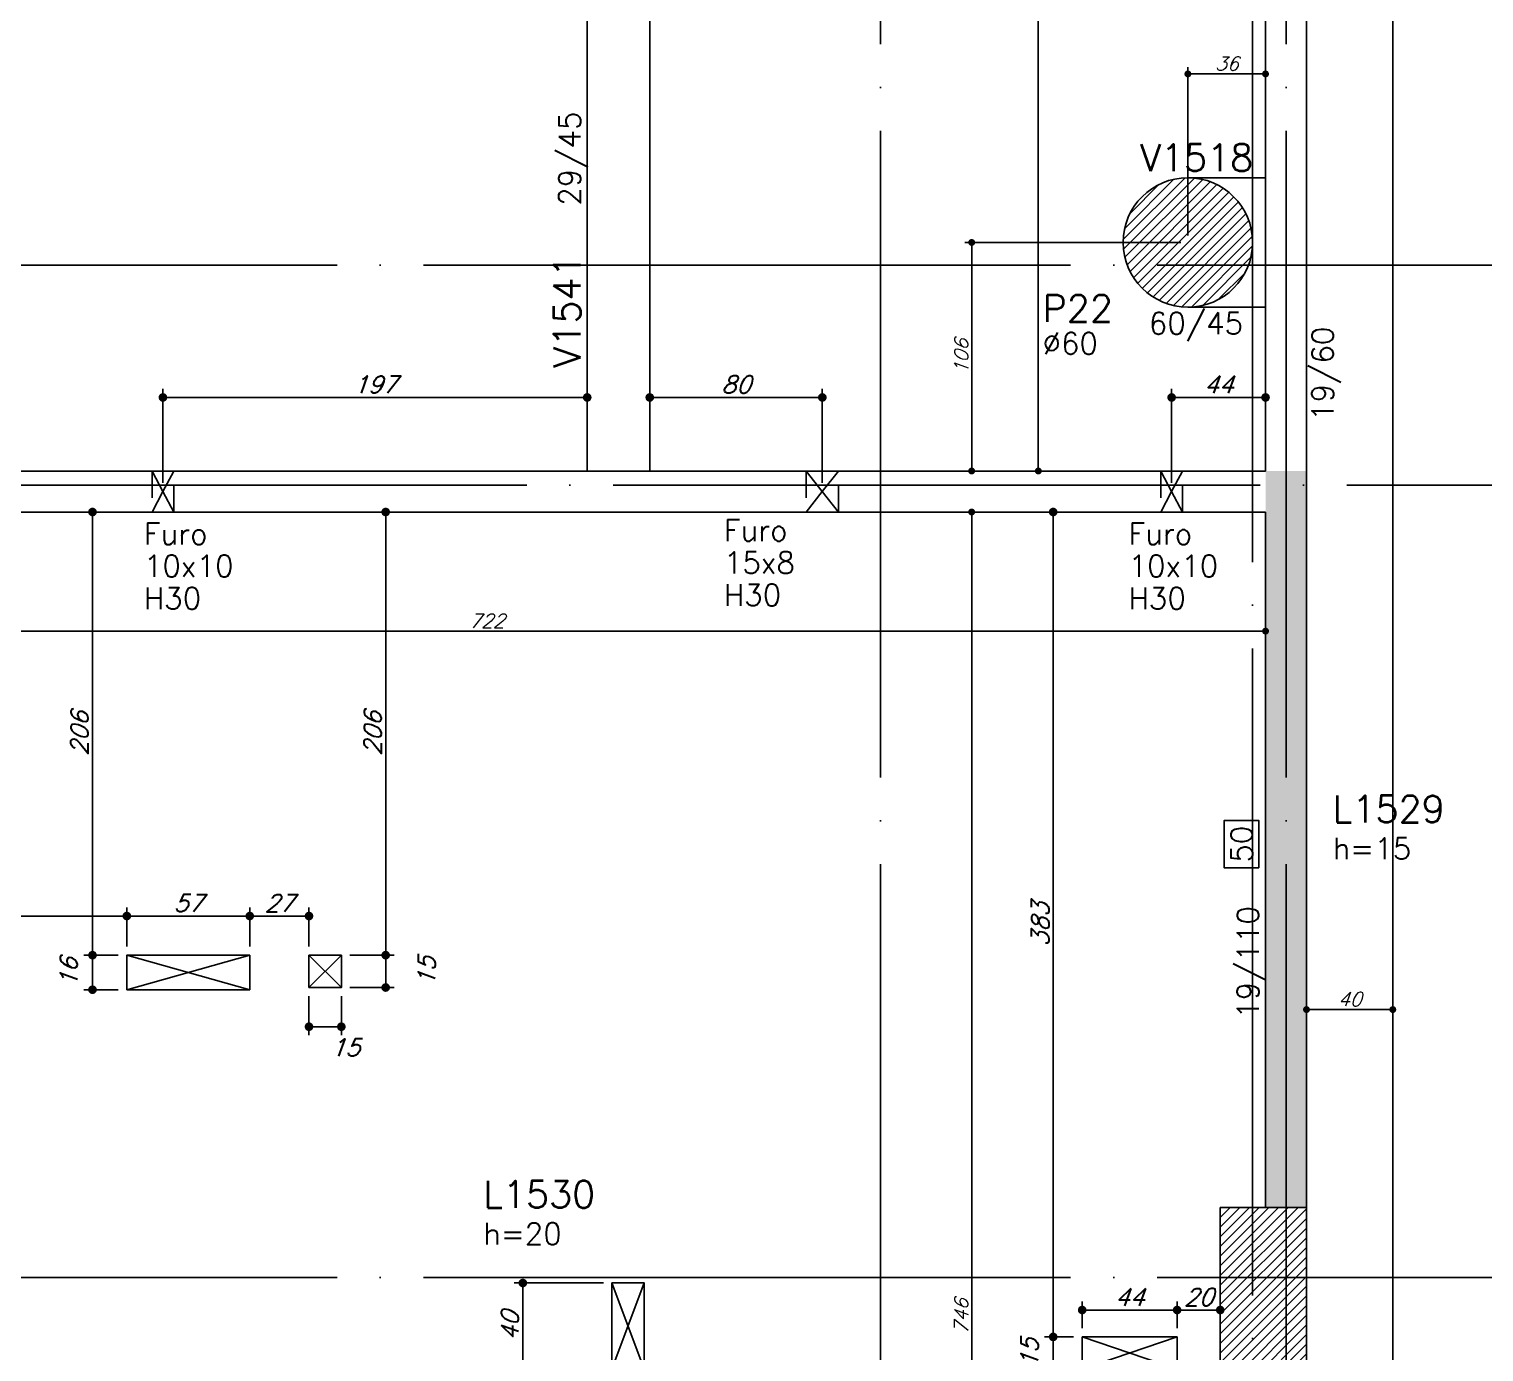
# Model space of a CAD drawing. Header units: millimetres. Extents: x -2368 to 4502, y -1988 to 2217.
# Drawn here: x 1663 to 2337, y -519 to 94 of the extents above; entities that cross this region are included whole.
import ezdxf
from ezdxf.enums import TextEntityAlignment as Align

# ---------------------------------------------------------------- set-up
doc = ezdxf.new("R2010")
doc.units = ezdxf.units.MM
doc.header["$LTSCALE"] = 50
doc.linetypes.add('EIXO', pattern=[6.8, 6, -0.4, 0, -0.4])
doc.linetypes.add('HIDDEN', pattern=[0.375, 0.25, -0.125])
for name, color, linetype in [('F-COTAS', 106, 'Continuous'), ('F-COTAS-FUROS', 50, 'Continuous'), ('F-COTAS-FUROS VIGA', 50, 'Continuous'), ('F-DESNIVEL-1', 254, 'Continuous'), ('F-EIXO', 12, 'EIXO'), ('F-FURO-PAREDE', 2, 'HIDDEN'), ('F-FURO-PAREDE-TEXTOS', 2, 'Continuous'), ('F-LAJES', 3, 'Continuous'), ('F-LAJES-DIM', 2, 'Continuous'), ('F-LAJES-NOME', 4, 'Continuous'), ('F-PILARES-DIM', 172, 'Continuous'), ('F-PILARES-HACH', 174, 'Continuous'), ('F-PILARES-NOME', 170, 'Continuous'), ('F-PILARES-S', 170, 'Continuous'), ('F-TEXTO', 6, 'Continuous'), ('F-VIGAS', 3, 'Continuous'), ('F-VIGAS-DIM', 2, 'Continuous'), ('F-VIGAS-NOME', 4, 'Continuous'), ('F-VÃO', 1, 'Continuous')]:
    doc.layers.add(name, color=color, linetype=linetype)
doc.styles.add('CP-TEXT-INCL', font='romans.shx', dxfattribs={"oblique": 20})
doc.styles.add('MCP', font='romans.shx')
doc.styles.add('ROMANS', font='romans.shx')
doc.dimstyles.new('CP-COTAS-50', dxfattribs={"dimscale": 0.64, "dimtxt": 10, "dimasz": 5, "dimexe": 5, "dimexo": 5, "dimgap": 2.5, "dimtad": 1, "dimdec": 1, "dimdsep": 46, "dimtxsty": 'CP-TEXT-INCL', "dimblk1": 'DOT', "dimblk2": 'DOT', "dimsah": 1, "dimcen": 9, "dimclrd": 256, "dimclre": 256, "dimclrt": 256, "dimadec": 0, "dimazin": 0, "dimtfac": 1, "dimtdec": 1, "dimtmove": 2, "dimatfit": 3, "dimldrblk": 'DOT', "dimfxl": 0, "dimtolj": 1, "dimarcsym": 0})
doc.dimstyles.new('CP-COTAS-50-FUROS', dxfattribs={"dimscale": 0.8, "dimtxt": 10, "dimasz": 5, "dimexe": 5, "dimexo": 5, "dimgap": 2.5, "dimtad": 1, "dimdec": 0, "dimdsep": 46, "dimtxsty": 'CP-TEXT-INCL', "dimblk1": 'DOT', "dimblk2": 'DOT', "dimsah": 1, "dimcen": 9, "dimclrd": 256, "dimclre": 256, "dimclrt": 256, "dimadec": 0, "dimazin": 0, "dimtfac": 1, "dimtdec": 0, "dimtmove": 2, "dimatfit": 3, "dimldrblk": 'DOT', "dimfxl": 0, "dimtolj": 1, "dimarcsym": 0})

# ---------------------------------------------------------------- blocks, each defined once
blk = doc.blocks.new('*U5')
at = {"layer": 'F-VIGAS-DIM', "color": 1}
blk.add_lwpolyline([(0, 0), (22, 0), (22, 16), (0, 16)], close=True, dxfattribs=at)
at = {"layer": 'F-VIGAS-DIM', "style": 'MCP'}
blk.add_attdef('DIM', text='', height=10, dxfattribs=at).set_placement((11, 8), align=Align.MIDDLE_CENTER)
blk = doc.blocks.new('*U14')
at = {"layer": 'F-EIXO'}
blk.add_line((0, 0), (4945.5, 0), dxfattribs=at)
at = {"layer": 'F-TEXTO', "style": 'ROMANS'}
blk.add_attdef('EIXO', text='', height=17.5, dxfattribs=at).set_placement((-28.21, 0), align=Align.MIDDLE_CENTER)
blk = doc.blocks.new('*U13')
at = {"layer": 'F-EIXO'}
blk.add_line((0, 0), (4857.5, 0), dxfattribs=at)
at = {"layer": 'F-TEXTO', "style": 'ROMANS'}
blk.add_attdef('EIXO', text='', height=17.5, dxfattribs=at).set_placement((-28.21, 0), align=Align.MIDDLE_CENTER)
blk = doc.blocks.new('*U174')
at = {"layer": 'F-EIXO'}
blk.add_line((0, 0), (0, -2778.75), dxfattribs=at)
at = {"layer": 'F-TEXTO', "style": 'ROMANS'}
blk.add_attdef('EIXO', text='', height=17.5, rotation=360, dxfattribs=at).set_placement((0, 28.21), align=Align.MIDDLE_CENTER)
blk = doc.blocks.new('*U22')
at = {"layer": 'F-EIXO'}
blk.add_line((0, 0), (0, -2878.75), dxfattribs=at)
at = {"layer": 'F-TEXTO', "style": 'ROMANS'}
blk.add_attdef('EIXO', text='', height=17.5, rotation=360, dxfattribs=at).set_placement((0, 28.21), align=Align.MIDDLE_CENTER)
blk = doc.blocks.new('_DOT')
at = {"color": 0, "linetype": 'ByBlock'}
blk.add_line((-0.5, 0), (-1, 0), dxfattribs=at)
at = {"color": 0, "linetype": 'ByBlock', "const_width": 0.5}
blk.add_lwpolyline([(-0.25, 0, 1), (0.25, 0, 1)], format="xyb", close=True, dxfattribs=at)
blk = doc.blocks.new('*D78')
at = {"layer": 'DEFPOINTS', "color": 0, "transparency": 16777216}
for p in [(1514, -184.74), (2236, -184.74), (2236, -184.74)]:
    blk.add_point(p, dxfattribs=at)
at = {"layer": 'F-COTAS', "lineweight": -2, "transparency": 16777216}
blk.add_line((1517.2, -184.74), (2232.8, -184.74), dxfattribs=at)
at = {"layer": 'F-COTAS', "lineweight": -2, "transparency": 16777216, "xscale": 3.2, "yscale": 3.2, "zscale": 3.2, "rotation": 180}
blk.add_blockref('_DOT', (1514, -184.74), dxfattribs=at)
at = {"layer": 'F-COTAS', "lineweight": -2, "transparency": 16777216, "xscale": 3.2, "yscale": 3.2, "zscale": 3.2}
blk.add_blockref('_DOT', (2236, -184.74), dxfattribs=at)
at = {"layer": 'F-COTAS', "transparency": 16777216, "insert": (1875, -179.94), "char_height": 6.4, "attachment_point": 5, "style": 'CP-TEXT-INCL'}
blk.add_mtext('\\A1;722', dxfattribs=at)
blk = doc.blocks.new('*D79')
at = {"layer": 'DEFPOINTS', "color": 0, "transparency": 16777216}
for p in [(2255, -360.22), (2295, -360.22), (2295, -360.22)]:
    blk.add_point(p, dxfattribs=at)
at = {"layer": 'F-COTAS', "lineweight": -2, "transparency": 16777216}
blk.add_line((2258.2, -360.22), (2291.8, -360.22), dxfattribs=at)
at = {"layer": 'F-COTAS', "lineweight": -2, "transparency": 16777216, "xscale": 3.2, "yscale": 3.2, "zscale": 3.2, "rotation": 180}
blk.add_blockref('_DOT', (2255, -360.22), dxfattribs=at)
at = {"layer": 'F-COTAS', "lineweight": -2, "transparency": 16777216, "xscale": 3.2, "yscale": 3.2, "zscale": 3.2}
blk.add_blockref('_DOT', (2295, -360.22), dxfattribs=at)
at = {"layer": 'F-COTAS', "transparency": 16777216, "insert": (2275, -355.42), "char_height": 6.4, "attachment_point": 5, "style": 'CP-TEXT-INCL'}
blk.add_mtext('\\A1;40', dxfattribs=at)
blk = doc.blocks.new('*D70')
at = {"layer": 'DEFPOINTS', "color": 0, "transparency": 16777216}
for p in [(2130.65, 645.5), (2130.65, -110.5), (2130.65, -110.5)]:
    blk.add_point(p, dxfattribs=at)
at = {"layer": 'F-COTAS', "lineweight": -2, "transparency": 16777216}
blk.add_line((2130.65, 642.3), (2130.65, -107.3), dxfattribs=at)
at = {"layer": 'F-COTAS', "lineweight": -2, "transparency": 16777216, "xscale": 3.2, "yscale": 3.2, "zscale": 3.2}
for p, rotation in [((2130.65, 645.5), 90), ((2130.65, -110.5), 270)]:
    blk.add_blockref('_DOT', p, dxfattribs=dict(at, rotation=rotation))
at = {"layer": 'F-COTAS', "transparency": 16777216, "insert": (2125.85, 267.5), "char_height": 6.4, "attachment_point": 5, "rotation": 90, "style": 'CP-TEXT-INCL'}
blk.add_mtext('\\A1;756', dxfattribs=at)
blk = doc.blocks.new('*D71')
at = {"layer": 'DEFPOINTS', "color": 0, "transparency": 16777216}
for p in [(2099.76, -129.5), (2099.76, -875.5), (2099.76, -875.5)]:
    blk.add_point(p, dxfattribs=at)
at = {"layer": 'F-COTAS', "lineweight": -2, "transparency": 16777216}
blk.add_line((2099.76, -132.7), (2099.76, -872.3), dxfattribs=at)
at = {"layer": 'F-COTAS', "lineweight": -2, "transparency": 16777216, "xscale": 3.2, "yscale": 3.2, "zscale": 3.2}
for p, rotation in [((2099.76, -129.5), 90), ((2099.76, -875.5), 270)]:
    blk.add_blockref('_DOT', p, dxfattribs=dict(at, rotation=rotation))
at = {"layer": 'F-COTAS', "transparency": 16777216, "insert": (2094.96, -502.5), "char_height": 6.4, "attachment_point": 5, "rotation": 90, "style": 'CP-TEXT-INCL'}
blk.add_mtext('\\A1;746', dxfattribs=at)
blk = doc.blocks.new('*D151')
at = {"layer": 'DEFPOINTS', "color": 0, "transparency": 16777216}
for p in [(2200, -4.5), (2099.76, -110.5), (2109.7, -110.5)]:
    blk.add_point(p, dxfattribs=at)
at = {"layer": 'F-COTAS', "lineweight": -2, "transparency": 16777216}
for p, q in [((2196.8, -4.5), (2096.56, -4.5)), ((2099.76, -7.7), (2099.76, -107.3)), ((2106.5, -110.5), (2096.56, -110.5))]:
    blk.add_line(p, q, dxfattribs=at)
at = {"layer": 'F-COTAS', "lineweight": -2, "transparency": 16777216, "xscale": 3.2, "yscale": 3.2, "zscale": 3.2}
for p, rotation in [((2099.76, -4.5), 90), ((2099.76, -110.5), 270)]:
    blk.add_blockref('_DOT', p, dxfattribs=dict(at, rotation=rotation))
at = {"layer": 'F-COTAS', "transparency": 16777216, "insert": (2094.96, -57.5), "char_height": 6.4, "attachment_point": 5, "rotation": 90, "style": 'CP-TEXT-INCL'}
blk.add_mtext('\\A1;106', dxfattribs=at)
blk = doc.blocks.new('*D152')
at = {"layer": 'DEFPOINTS', "color": 0, "transparency": 16777216}
for p in [(2236, 73.63), (2236, 71.25), (2200, -4.5)]:
    blk.add_point(p, dxfattribs=at)
at = {"layer": 'F-COTAS', "lineweight": -2, "transparency": 16777216}
for p, q in [((2200, -1.3), (2200, 76.83)), ((2236, 74.45), (2236, 76.83)), ((2203.2, 73.63), (2232.8, 73.63))]:
    blk.add_line(p, q, dxfattribs=at)
at = {"layer": 'F-COTAS', "lineweight": -2, "transparency": 16777216, "xscale": 3.2, "yscale": 3.2, "zscale": 3.2, "rotation": 180}
blk.add_blockref('_DOT', (2200, 73.63), dxfattribs=at)
at = {"layer": 'F-COTAS', "lineweight": -2, "transparency": 16777216, "xscale": 3.2, "yscale": 3.2, "zscale": 3.2}
blk.add_blockref('_DOT', (2236, 73.63), dxfattribs=at)
at = {"layer": 'F-COTAS', "transparency": 16777216, "insert": (2218, 78.43), "char_height": 6.4, "attachment_point": 5, "style": 'CP-TEXT-INCL'}
blk.add_mtext('\\A1;36', dxfattribs=at)
blk = doc.blocks.new('*D198')
at = {"layer": 'DEFPOINTS', "color": 0, "transparency": 16777216}
for p in [(2796, 1664.5), (2927.77, 1664.5), (2255, -894.5)]:
    blk.add_point(p, dxfattribs=at)
at = {"layer": 'F-COTAS', "lineweight": -2, "transparency": 16777216}
for p, q in [((2799.2, 1664.5), (2930.97, 1664.5)), ((2927.77, -891.3), (2927.77, 1661.3)), ((2258.2, -894.5), (2930.97, -894.5))]:
    blk.add_line(p, q, dxfattribs=at)
at = {"layer": 'F-COTAS', "lineweight": -2, "transparency": 16777216, "xscale": 3.2, "yscale": 3.2, "zscale": 3.2}
for p, rotation in [((2927.77, 1664.5), 90), ((2927.77, -894.5), 270)]:
    blk.add_blockref('_DOT', p, dxfattribs=dict(at, rotation=rotation))
at = {"layer": 'F-COTAS', "transparency": 16777216, "insert": (2922.97, 385), "char_height": 6.4, "attachment_point": 5, "rotation": 90, "style": 'CP-TEXT-INCL'}
blk.add_mtext('\\A1;2559', dxfattribs=at)
blk = doc.blocks.new('*U290')
at = {"layer": 'F-VÃO'}
for p, q in [((0, 0), (15, 40)), ((0, 40), (15, 0))]:
    blk.add_line(p, q, dxfattribs=at)
at = {"layer": 'F-VÃO', "color": 3}
blk.add_lwpolyline([(0, 0), (15, 0), (15, 40), (0, 40)], close=True, dxfattribs=at)
blk = doc.blocks.new('*U293')
at = {"layer": 'F-VÃO'}
for p, q in [((0, 0), (44, 15)), ((0, 15), (44, 0))]:
    blk.add_line(p, q, dxfattribs=at)
at = {"layer": 'F-VÃO', "color": 3}
blk.add_lwpolyline([(0, 0), (44, 0), (44, 15), (0, 15)], close=True, dxfattribs=at)
blk = doc.blocks.new('*U296')
at = {"layer": 'F-VÃO'}
for p, q in [((0, 0), (57, 16)), ((0, 16), (57, 0))]:
    blk.add_line(p, q, dxfattribs=at)
at = {"layer": 'F-VÃO', "color": 3}
blk.add_lwpolyline([(0, 0), (57, 0), (57, 16), (0, 16)], close=True, dxfattribs=at)
blk = doc.blocks.new('*U350')
at = {"layer": 'F-VÃO'}
for p, q in [((0, 0), (15, 15)), ((0, 15), (15, 0))]:
    blk.add_line(p, q, dxfattribs=at)
at = {"layer": 'F-VÃO', "color": 3}
blk.add_lwpolyline([(0, 0), (15, 0), (15, 15), (0, 15)], close=True, dxfattribs=at)
blk = doc.blocks.new('*D382')
at = {"layer": 'DEFPOINTS', "color": 0, "transparency": 16777216}
for p in [(1792.51, -350), (1807.51, -350), (1792.51, -368.16)]:
    blk.add_point(p, dxfattribs=at)
at = {"layer": 'F-COTAS-FUROS', "lineweight": -2, "transparency": 16777216}
for p, q in [((1792.51, -354), (1792.51, -372.16)), ((1807.51, -354), (1807.51, -372.16)), ((1803.51, -368.16), (1796.51, -368.16))]:
    blk.add_line(p, q, dxfattribs=at)
at = {"layer": 'F-COTAS-FUROS', "lineweight": -2, "transparency": 16777216, "xscale": 4, "yscale": 4, "zscale": 4, "rotation": 180}
blk.add_blockref('_DOT', (1792.51, -368.16), dxfattribs=at)
at = {"layer": 'F-COTAS-FUROS', "lineweight": -2, "transparency": 16777216, "xscale": 4, "yscale": 4, "zscale": 4}
blk.add_blockref('_DOT', (1807.51, -368.16), dxfattribs=at)
at = {"layer": 'F-COTAS-FUROS', "transparency": 16777216, "insert": (1809.3, -377.76), "char_height": 8, "attachment_point": 5, "style": 'CP-TEXT-INCL'}
blk.add_mtext('\\A1;15', dxfattribs=at)
blk = doc.blocks.new('*D383')
at = {"layer": 'DEFPOINTS', "color": 0, "transparency": 16777216}
for p in [(1765.04, -316.84), (1765.04, -335), (1792.51, -335)]:
    blk.add_point(p, dxfattribs=at)
at = {"layer": 'F-COTAS-FUROS', "lineweight": -2, "transparency": 16777216}
for p, q in [((1765.04, -331), (1765.04, -312.84)), ((1788.51, -316.84), (1769.04, -316.84)), ((1792.51, -331), (1792.51, -312.84))]:
    blk.add_line(p, q, dxfattribs=at)
at = {"layer": 'F-COTAS-FUROS', "lineweight": -2, "transparency": 16777216, "xscale": 4, "yscale": 4, "zscale": 4, "rotation": 180}
blk.add_blockref('_DOT', (1765.04, -316.84), dxfattribs=at)
at = {"layer": 'F-COTAS-FUROS', "lineweight": -2, "transparency": 16777216, "xscale": 4, "yscale": 4, "zscale": 4}
blk.add_blockref('_DOT', (1792.51, -316.84), dxfattribs=at)
at = {"layer": 'F-COTAS-FUROS', "transparency": 16777216, "insert": (1778.78, -310.84), "char_height": 8, "attachment_point": 5, "style": 'CP-TEXT-INCL'}
blk.add_mtext('\\A1;27', dxfattribs=at)
blk = doc.blocks.new('*D384')
at = {"layer": 'DEFPOINTS', "color": 0, "transparency": 16777216}
for p in [(1708.04, -316.84), (1708.04, -335), (1765.04, -335)]:
    blk.add_point(p, dxfattribs=at)
at = {"layer": 'F-COTAS-FUROS', "lineweight": -2, "transparency": 16777216}
for p, q in [((1708.04, -331), (1708.04, -312.84)), ((1761.04, -316.84), (1712.04, -316.84)), ((1765.04, -331), (1765.04, -312.84))]:
    blk.add_line(p, q, dxfattribs=at)
at = {"layer": 'F-COTAS-FUROS', "lineweight": -2, "transparency": 16777216, "xscale": 4, "yscale": 4, "zscale": 4, "rotation": 180}
blk.add_blockref('_DOT', (1708.04, -316.84), dxfattribs=at)
at = {"layer": 'F-COTAS-FUROS', "lineweight": -2, "transparency": 16777216, "xscale": 4, "yscale": 4, "zscale": 4}
blk.add_blockref('_DOT', (1765.04, -316.84), dxfattribs=at)
at = {"layer": 'F-COTAS-FUROS', "transparency": 16777216, "insert": (1736.54, -310.84), "char_height": 8, "attachment_point": 5, "style": 'CP-TEXT-INCL'}
blk.add_mtext('\\A1;57', dxfattribs=at)
blk = doc.blocks.new('*D385')
at = {"layer": 'DEFPOINTS', "color": 0, "transparency": 16777216}
for p in [(1514, -316.84), (1514, -335), (1708.04, -335)]:
    blk.add_point(p, dxfattribs=at)
at = {"layer": 'F-COTAS-FUROS', "lineweight": -2, "transparency": 16777216}
for p, q in [((1514, -331), (1514, -312.84)), ((1704.04, -316.84), (1518, -316.84)), ((1708.04, -331), (1708.04, -312.84))]:
    blk.add_line(p, q, dxfattribs=at)
at = {"layer": 'F-COTAS-FUROS', "lineweight": -2, "transparency": 16777216, "xscale": 4, "yscale": 4, "zscale": 4, "rotation": 180}
blk.add_blockref('_DOT', (1514, -316.84), dxfattribs=at)
at = {"layer": 'F-COTAS-FUROS', "lineweight": -2, "transparency": 16777216, "xscale": 4, "yscale": 4, "zscale": 4}
blk.add_blockref('_DOT', (1708.04, -316.84), dxfattribs=at)
at = {"layer": 'F-COTAS-FUROS', "transparency": 16777216, "insert": (1611.02, -310.84), "char_height": 8, "attachment_point": 5, "style": 'CP-TEXT-INCL'}
blk.add_mtext('\\A1;194', dxfattribs=at)
blk = doc.blocks.new('*D386')
at = {"layer": 'DEFPOINTS', "color": 0, "transparency": 16777216}
for p in [(1692.14, -335), (1708.04, -335), (1708.04, -351)]:
    blk.add_point(p, dxfattribs=at)
at = {"layer": 'F-COTAS-FUROS', "lineweight": -2, "transparency": 16777216}
for p, q in [((1704.04, -335), (1688.14, -335)), ((1692.14, -347), (1692.14, -339)), ((1704.04, -351), (1688.14, -351))]:
    blk.add_line(p, q, dxfattribs=at)
at = {"layer": 'F-COTAS-FUROS', "lineweight": -2, "transparency": 16777216, "xscale": 4, "yscale": 4, "zscale": 4}
for p, rotation in [((1692.14, -335), 90), ((1692.14, -351), 270)]:
    blk.add_blockref('_DOT', p, dxfattribs=dict(at, rotation=rotation))
at = {"layer": 'F-COTAS-FUROS', "transparency": 16777216, "insert": (1681.14, -343), "char_height": 8, "attachment_point": 5, "rotation": 90, "style": 'CP-TEXT-INCL'}
blk.add_mtext('\\A1;16', dxfattribs=at)
blk = doc.blocks.new('*D387')
at = {"layer": 'DEFPOINTS', "color": 0, "transparency": 16777216}
for p in [(1692.14, -129.5), (1708.04, -129.5), (1708.04, -335)]:
    blk.add_point(p, dxfattribs=at)
at = {"layer": 'F-COTAS-FUROS', "lineweight": -2, "transparency": 16777216}
for p, q in [((1704.04, -129.5), (1688.14, -129.5)), ((1692.14, -331), (1692.14, -133.5)), ((1704.04, -335), (1688.14, -335))]:
    blk.add_line(p, q, dxfattribs=at)
at = {"layer": 'F-COTAS-FUROS', "lineweight": -2, "transparency": 16777216, "xscale": 4, "yscale": 4, "zscale": 4}
for p, rotation in [((1692.14, -129.5), 90), ((1692.14, -335), 270)]:
    blk.add_blockref('_DOT', p, dxfattribs=dict(at, rotation=rotation))
at = {"layer": 'F-COTAS-FUROS', "transparency": 16777216, "insert": (1686.14, -232.25), "char_height": 8, "attachment_point": 5, "rotation": 90, "style": 'CP-TEXT-INCL'}
blk.add_mtext('\\A1;206', dxfattribs=at)
blk = doc.blocks.new('*D388')
at = {"layer": 'DEFPOINTS', "color": 0, "transparency": 16777216}
for p in [(1807.51, -335), (1828.06, -335), (1807.51, -350)]:
    blk.add_point(p, dxfattribs=at)
at = {"layer": 'F-COTAS-FUROS', "lineweight": -2, "transparency": 16777216}
for p, q in [((1811.51, -335), (1832.06, -335)), ((1828.06, -346), (1828.06, -339)), ((1811.51, -350), (1832.06, -350))]:
    blk.add_line(p, q, dxfattribs=at)
at = {"layer": 'F-COTAS-FUROS', "lineweight": -2, "transparency": 16777216, "xscale": 4, "yscale": 4, "zscale": 4}
for p, rotation in [((1828.06, -335), 90), ((1828.06, -350), 270)]:
    blk.add_blockref('_DOT', p, dxfattribs=dict(at, rotation=rotation))
at = {"layer": 'F-COTAS-FUROS', "transparency": 16777216, "insert": (1847.06, -342.5), "char_height": 8, "attachment_point": 5, "rotation": 90, "style": 'CP-TEXT-INCL'}
blk.add_mtext('\\A1;15', dxfattribs=at)
blk = doc.blocks.new('*D389')
at = {"layer": 'DEFPOINTS', "color": 0, "transparency": 16777216}
for p in [(1807.51, -129.5), (1828.06, -129.5), (1807.51, -335)]:
    blk.add_point(p, dxfattribs=at)
at = {"layer": 'F-COTAS-FUROS', "lineweight": -2, "transparency": 16777216}
for p, q in [((1811.51, -129.5), (1832.06, -129.5)), ((1828.06, -331), (1828.06, -133.5)), ((1811.51, -335), (1832.06, -335))]:
    blk.add_line(p, q, dxfattribs=at)
at = {"layer": 'F-COTAS-FUROS', "lineweight": -2, "transparency": 16777216, "xscale": 4, "yscale": 4, "zscale": 4}
for p, rotation in [((1828.06, -129.5), 90), ((1828.06, -335), 270)]:
    blk.add_blockref('_DOT', p, dxfattribs=dict(at, rotation=rotation))
at = {"layer": 'F-COTAS-FUROS', "transparency": 16777216, "insert": (1822.06, -232.25), "char_height": 8, "attachment_point": 5, "rotation": 90, "style": 'CP-TEXT-INCL'}
blk.add_mtext('\\A1;206', dxfattribs=at)
blk = doc.blocks.new('*D393')
at = {"layer": 'DEFPOINTS', "color": 0, "transparency": 16777216}
for p in [(1932.98, -487), (1891.65, -527), (1932.98, -527)]:
    blk.add_point(p, dxfattribs=at)
at = {"layer": 'F-COTAS-FUROS', "lineweight": -2, "transparency": 16777216}
for p, q in [((1928.98, -487), (1887.65, -487)), ((1891.65, -491), (1891.65, -523)), ((1928.98, -527), (1887.65, -527))]:
    blk.add_line(p, q, dxfattribs=at)
at = {"layer": 'F-COTAS-FUROS', "lineweight": -2, "transparency": 16777216, "xscale": 4, "yscale": 4, "zscale": 4}
for p, rotation in [((1891.65, -487), 90), ((1891.65, -527), 270)]:
    blk.add_blockref('_DOT', p, dxfattribs=dict(at, rotation=rotation))
at = {"layer": 'F-COTAS-FUROS', "transparency": 16777216, "insert": (1885.65, -507), "char_height": 8, "attachment_point": 5, "rotation": 90, "style": 'CP-TEXT-INCL'}
blk.add_mtext('\\A1;40', dxfattribs=at)
blk = doc.blocks.new('*D394')
at = {"layer": 'DEFPOINTS', "color": 0, "transparency": 16777216}
for p in [(2195, -499.53), (2151, -512), (2195, -512)]:
    blk.add_point(p, dxfattribs=at)
at = {"layer": 'F-COTAS-FUROS', "lineweight": -2, "transparency": 16777216}
for p, q in [((2151, -508), (2151, -495.53)), ((2195, -508), (2195, -495.53)), ((2155, -499.53), (2191, -499.53))]:
    blk.add_line(p, q, dxfattribs=at)
at = {"layer": 'F-COTAS-FUROS', "lineweight": -2, "transparency": 16777216, "xscale": 4, "yscale": 4, "zscale": 4, "rotation": 180}
blk.add_blockref('_DOT', (2151, -499.53), dxfattribs=at)
at = {"layer": 'F-COTAS-FUROS', "lineweight": -2, "transparency": 16777216, "xscale": 4, "yscale": 4, "zscale": 4}
blk.add_blockref('_DOT', (2195, -499.53), dxfattribs=at)
at = {"layer": 'F-COTAS-FUROS', "transparency": 16777216, "insert": (2173, -493.53), "char_height": 8, "attachment_point": 5, "style": 'CP-TEXT-INCL'}
blk.add_mtext('\\A1;44', dxfattribs=at)
blk = doc.blocks.new('*D395')
at = {"layer": 'DEFPOINTS', "color": 0, "transparency": 16777216}
for p in [(2215, -499.53), (2195, -512), (2215, -512)]:
    blk.add_point(p, dxfattribs=at)
at = {"layer": 'F-COTAS-FUROS', "lineweight": -2, "transparency": 16777216}
for p, q in [((2195, -508), (2195, -495.53)), ((2215, -508), (2215, -495.53)), ((2199, -499.53), (2211, -499.53))]:
    blk.add_line(p, q, dxfattribs=at)
at = {"layer": 'F-COTAS-FUROS', "lineweight": -2, "transparency": 16777216, "xscale": 4, "yscale": 4, "zscale": 4, "rotation": 180}
blk.add_blockref('_DOT', (2195, -499.53), dxfattribs=at)
at = {"layer": 'F-COTAS-FUROS', "lineweight": -2, "transparency": 16777216, "xscale": 4, "yscale": 4, "zscale": 4}
blk.add_blockref('_DOT', (2215, -499.53), dxfattribs=at)
at = {"layer": 'F-COTAS-FUROS', "transparency": 16777216, "insert": (2205, -493.53), "char_height": 8, "attachment_point": 5, "style": 'CP-TEXT-INCL'}
blk.add_mtext('\\A1;20', dxfattribs=at)
blk = doc.blocks.new('*D396')
at = {"layer": 'DEFPOINTS', "color": 0, "transparency": 16777216}
for p in [(2137.55, -512), (2151, -512), (2151, -527)]:
    blk.add_point(p, dxfattribs=at)
at = {"layer": 'F-COTAS-FUROS', "lineweight": -2, "transparency": 16777216}
for p, q in [((2147, -512), (2133.55, -512)), ((2137.55, -523), (2137.55, -516)), ((2147, -527), (2133.55, -527))]:
    blk.add_line(p, q, dxfattribs=at)
at = {"layer": 'F-COTAS-FUROS', "lineweight": -2, "transparency": 16777216, "xscale": 4, "yscale": 4, "zscale": 4}
for p, rotation in [((2137.55, -512), 90), ((2137.55, -527), 270)]:
    blk.add_blockref('_DOT', p, dxfattribs=dict(at, rotation=rotation))
at = {"layer": 'F-COTAS-FUROS', "transparency": 16777216, "insert": (2126.55, -519.5), "char_height": 8, "attachment_point": 5, "rotation": 90, "style": 'CP-TEXT-INCL'}
blk.add_mtext('\\A1;15', dxfattribs=at)
blk = doc.blocks.new('*D397')
at = {"layer": 'DEFPOINTS', "color": 0, "transparency": 16777216}
for p in [(2137.55, -129.5), (2151, -129.5), (2151, -512)]:
    blk.add_point(p, dxfattribs=at)
at = {"layer": 'F-COTAS-FUROS', "lineweight": -2, "transparency": 16777216}
for p, q in [((2147, -129.5), (2133.55, -129.5)), ((2137.55, -508), (2137.55, -133.5)), ((2147, -512), (2133.55, -512))]:
    blk.add_line(p, q, dxfattribs=at)
at = {"layer": 'F-COTAS-FUROS', "lineweight": -2, "transparency": 16777216, "xscale": 4, "yscale": 4, "zscale": 4}
for p, rotation in [((2137.55, -129.5), 90), ((2137.55, -512), 270)]:
    blk.add_blockref('_DOT', p, dxfattribs=dict(at, rotation=rotation))
at = {"layer": 'F-COTAS-FUROS', "transparency": 16777216, "insert": (2131.55, -320.75), "char_height": 8, "attachment_point": 5, "rotation": 90, "style": 'CP-TEXT-INCL'}
blk.add_mtext('\\A1;383', dxfattribs=at)
blk = doc.blocks.new('*D477')
at = {"layer": 'DEFPOINTS', "color": 0, "linetype": 'Continuous', "transparency": 16777216}
for p in [(1921.5, -76.38), (1921.5, -86.35), (1724.79, -120)]:
    blk.add_point(p, dxfattribs=at)
at = {"layer": 'F-COTAS-FUROS VIGA', "linetype": 'Continuous', "lineweight": -2, "transparency": 16777216}
for p, q in [((1724.79, -116), (1724.79, -72.38)), ((1921.5, -82.35), (1921.5, -72.38)), ((1728.79, -76.38), (1917.5, -76.38))]:
    blk.add_line(p, q, dxfattribs=at)
at = {"layer": 'F-COTAS-FUROS VIGA', "linetype": 'Continuous', "lineweight": -2, "transparency": 16777216, "xscale": 4, "yscale": 4, "zscale": 4, "rotation": 180}
blk.add_blockref('_DOT', (1724.79, -76.38), dxfattribs=at)
at = {"layer": 'F-COTAS-FUROS VIGA', "linetype": 'Continuous', "lineweight": -2, "transparency": 16777216, "xscale": 4, "yscale": 4, "zscale": 4}
blk.add_blockref('_DOT', (1921.5, -76.38), dxfattribs=at)
at = {"layer": 'F-COTAS-FUROS VIGA', "linetype": 'Continuous', "transparency": 16777216, "insert": (1823.15, -70.38), "char_height": 8, "attachment_point": 5, "style": 'CP-TEXT-INCL'}
blk.add_mtext('\\A1;197', dxfattribs=at)
blk = doc.blocks.new('*D478')
at = {"layer": 'DEFPOINTS', "color": 0, "linetype": 'Continuous', "transparency": 16777216}
for p in [(1950.5, -76.38), (1950.5, -86.71), (2030.51, -120)]:
    blk.add_point(p, dxfattribs=at)
at = {"layer": 'F-COTAS-FUROS VIGA', "linetype": 'Continuous', "lineweight": -2, "transparency": 16777216}
for p, q in [((1950.5, -82.71), (1950.5, -72.38)), ((2030.51, -116), (2030.51, -72.38)), ((2026.51, -76.38), (1954.5, -76.38))]:
    blk.add_line(p, q, dxfattribs=at)
at = {"layer": 'F-COTAS-FUROS VIGA', "linetype": 'Continuous', "lineweight": -2, "transparency": 16777216, "xscale": 4, "yscale": 4, "zscale": 4, "rotation": 180}
blk.add_blockref('_DOT', (1950.5, -76.38), dxfattribs=at)
at = {"layer": 'F-COTAS-FUROS VIGA', "linetype": 'Continuous', "lineweight": -2, "transparency": 16777216, "xscale": 4, "yscale": 4, "zscale": 4}
blk.add_blockref('_DOT', (2030.51, -76.38), dxfattribs=at)
at = {"layer": 'F-COTAS-FUROS VIGA', "linetype": 'Continuous', "transparency": 16777216, "insert": (1990.5, -70.38), "char_height": 8, "attachment_point": 5, "style": 'CP-TEXT-INCL'}
blk.add_mtext('\\A1;80', dxfattribs=at)
blk = doc.blocks.new('*D479')
at = {"layer": 'DEFPOINTS', "color": 0, "linetype": 'Continuous', "transparency": 16777216}
for p in [(2236, -76.38), (2236, -97.04), (2192.47, -120)]:
    blk.add_point(p, dxfattribs=at)
at = {"layer": 'F-COTAS-FUROS VIGA', "linetype": 'Continuous', "lineweight": -2, "transparency": 16777216}
for p, q in [((2192.47, -116), (2192.47, -72.38)), ((2236, -93.04), (2236, -72.38)), ((2196.47, -76.38), (2232, -76.38))]:
    blk.add_line(p, q, dxfattribs=at)
at = {"layer": 'F-COTAS-FUROS VIGA', "linetype": 'Continuous', "lineweight": -2, "transparency": 16777216, "xscale": 4, "yscale": 4, "zscale": 4, "rotation": 180}
blk.add_blockref('_DOT', (2192.47, -76.38), dxfattribs=at)
at = {"layer": 'F-COTAS-FUROS VIGA', "linetype": 'Continuous', "lineweight": -2, "transparency": 16777216, "xscale": 4, "yscale": 4, "zscale": 4}
blk.add_blockref('_DOT', (2236, -76.38), dxfattribs=at)
at = {"layer": 'F-COTAS-FUROS VIGA', "linetype": 'Continuous', "transparency": 16777216, "insert": (2214.24, -70.38), "char_height": 8, "attachment_point": 5, "style": 'CP-TEXT-INCL'}
blk.add_mtext('\\A1;44', dxfattribs=at)

msp = doc.modelspace()

# ---------------------------------------------------------------- hatches: boundary and pattern name
at = {"layer": 'F-PILARES-HACH', "linetype": 'Continuous'}
h = msp.add_hatch(dxfattribs=at)
h.set_pattern_fill('ANSI31', color=256, style=0)
edge = h.paths.add_edge_path()
edge.add_arc((2200, -4.5), 30, 0, 360)
h = msp.add_hatch(dxfattribs=at)
h.set_pattern_fill('ANSI31', color=256, style=0)
h.paths.add_polyline_path([(2215, -541), (2255, -541), (2255, -452), (2215, -452)], flags=16)

# ---------------------------------------------------------------- linework, layer by layer
at = {"layer": 'F-DESNIVEL-1', "linetype": 'Continuous'}
for points in [[(2255, -110.5), (2236, -110.5), (2236, -451.9)], [(2255, -110.5), (2236, -451.9), (2255, -451.9)], [(2255, -110.5), (2255, -451.9), (2255, -110.5)]]:
    msp.add_solid(points, dxfattribs=at)
at = {"layer": 'F-FURO-PAREDE'}
for points in [[(1724.79, -120), (1719.79, -129.5), (1729.79, -129.5), (1724.79, -120), (1729.79, -129.5), (1729.79, -110.5), (1724.79, -120), (1729.79, -110.5), (1719.79, -110.5), (1724.79, -120), (1719.79, -110.5), (1719.79, -129.5), (1724.79, -120)], [(2030.51, -120), (2023.01, -129.5), (2038.01, -129.5), (2030.51, -120), (2038.01, -129.5), (2038.01, -110.5), (2030.51, -120), (2038.01, -110.5), (2023.01, -110.5), (2030.51, -120), (2023.01, -110.5), (2023.01, -129.5), (2030.51, -120)], [(2192.47, -120), (2187.47, -129.5), (2197.47, -129.5), (2192.47, -120), (2197.47, -129.5), (2197.47, -110.5), (2192.47, -120), (2197.47, -110.5), (2187.47, -110.5), (2192.47, -120), (2187.47, -110.5), (2187.47, -129.5), (2192.47, -120)]]:
    msp.add_lwpolyline(points, dxfattribs=at)
at = {"layer": 'F-LAJES', "linetype": 'Continuous'}
msp.add_line((2295, 602.47), (2295, -840.53), dxfattribs=at)
at = {"layer": 'F-PILARES-S', "linetype": 'Continuous'}
msp.add_lwpolyline([(2215, -541), (2255, -541), (2255, -452), (2215, -452), (2215, -541)], dxfattribs=at)
msp.add_circle((2200, -4.5), 30, dxfattribs=at)
at = {"layer": 'F-VIGAS'}
for points in [[(1921.5, 645.5), (1921.5, -110.5)], [(1950.5, -110.5), (1950.5, 645.5)], [(2236, 602.47), (2236, 25.5)], [(2255, -4.5), (2255, 602.47)], [(2236, 25.5), (2200, 25.5)], [(2236, -34.5), (2236, 25.5)], [(2255, -110.5), (2255, -4.5)], [(2200, -34.5), (2236, -34.5)], [(2236, -34.5), (2236, -110.5)], [(1921.5, -110.5), (1514, -110.5)], [(1950.5, -110.5), (1921.5, -110.5)], [(2236, -110.5), (1950.5, -110.5)], [(2255, -452), (2255, -110.5)], [(1514, -129.5), (1936, -129.5)], [(1936, -129.5), (2236, -129.5)], [(2236, -129.5), (2236, -452)]]:
    msp.add_lwpolyline(points, dxfattribs=at)

# ---------------------------------------------------------------- block references
at = {"layer": 'F-EIXO', "linetype": 'Continuous'}
for name, p in [('*U22', (2230, 1847.82)), ('*U174', (2057.5, 1747.82)), ('*U174', (2245.5, 1747.82)), ('*U14', (-1895.47, -15)), ('*U13', (-1807.52, -117)), ('*U14', (-1895.47, -484.5))]:
    msp.add_blockref(name, p, dxfattribs=at)
at = {"layer": 'F-VIGAS-DIM', "linetype": 'Continuous', "rotation": 90}
msp.add_blockref('*U5', (2232.88, -294.5), dxfattribs=at).add_auto_attribs({'DIM': '50'})
at = {"layer": 'F-VÃO'}
for name, p in [('*U296', (1708.04, -351)), ('*U350', (1792.51, -350)), ('*U290', (1932.98, -527)), ('*U293', (2151, -527))]:
    msp.add_blockref(name, p, dxfattribs=at)

# ---------------------------------------------------------------- texts
at = {"layer": 'F-FURO-PAREDE-TEXTOS', "linetype": 'Continuous', "style": 'MCP'}
for s, p in [('Furo', (1715.95, -144.51)), ('Furo', (1984.85, -142.95)), ('Furo', (2172.47, -144.5)), ('15x8', (1984.85, -157.95)), ('10x10', (1715.95, -159.51)), ('10x10', (2172.47, -159.5)), ('H30', (1715.95, -174.51)), ('H30', (1984.85, -172.95)), ('H30', (2172.47, -174.5))]:
    msp.add_text(s, height=10, dxfattribs=at).set_placement(p)
at = {"layer": 'F-LAJES-DIM', "linetype": 'Continuous', "style": 'MCP'}
for s, p in [('h=15', (2267.14, -290.51)), ('h=20', (1873.27, -469.14))]:
    msp.add_text(s, height=10, dxfattribs=at).set_placement(p)
at = {"layer": 'F-LAJES-NOME', "linetype": 'Continuous', "style": 'MCP'}
for s, p in [('L1529', (2267.14, -273.51)), ('L1530', (1873.27, -452.14))]:
    msp.add_text(s, height=12.5, dxfattribs=at).set_placement(p)
at = {"layer": 'F-PILARES-DIM', "linetype": 'Continuous', "style": 'MCP'}
msp.add_text('%%c60', height=10, dxfattribs=at).set_placement((2132.59, -56.33))
at = {"layer": 'F-PILARES-NOME', "linetype": 'Continuous', "style": 'MCP'}
msp.add_text('P22', height=12.5, dxfattribs=at).set_placement((2132.59, -41.33))
at = {"layer": 'F-VIGAS-DIM', "linetype": 'Continuous', "style": 'MCP'}
for s, p in [('29/45', (1918.38, 12.51)), ('19/60', (2267.5, -87.25)), ('19/110', (2232.88, -364.5))]:
    msp.add_text(s, height=10, rotation=90, dxfattribs=at).set_placement(p)
msp.add_text('60/45', height=10, dxfattribs=at).set_placement((2181.88, -47))
at = {"layer": 'F-VIGAS-NOME', "linetype": 'Continuous', "style": 'MCP'}
msp.add_text('V1518', height=12.5, dxfattribs=at).set_placement((2177.81, 28.62))
msp.add_text('V1541', height=12.5, rotation=90, dxfattribs=at).set_placement((1918.38, -62.49))

# ---------------------------------------------------------------- dimensions: what is measured, and where the dimension line sits
at = {"layer": 'F-COTAS'}
for base, p1, p2, angle, picture, middle in [((2927.77, 1664.5), (2255, -894.5), (2796, 1664.5), 90, '*D198', (2922.97, 385)), ((2130.65, -110.5), (2130.65, 645.5), (2130.65, -110.5), 90, '*D70', (2125.85, 267.5)), ((2099.76, -110.5), (2200, -4.5), (2109.7, -110.5), 90, '*D151', (2094.96, -57.5)), ((2099.76, -875.5), (2099.76, -129.5), (2099.76, -875.5), 90, '*D71', (2094.96, -502.5)), ((2236, -184.74), (1514, -184.74), (2236, -184.74), 180, '*D78', (1875, -179.94)), ((2295, -360.22), (2255, -360.22), (2295, -360.22), 180, '*D79', (2275, -355.42))]:
    dim = msp.add_linear_dim(base=base, p1=p1, p2=p2, angle=angle, dimstyle='CP-COTAS-50', dxfattribs=at)
    dim.commit()
    dim.dimension.update_dxf_attribs({"geometry": picture, "text_midpoint": middle})
dim = msp.add_linear_dim(base=(2236, 73.63), p1=(2200, -4.5), p2=(2236, 71.25), dimstyle='CP-COTAS-50', dxfattribs=at)
dim.commit()
dim.dimension.update_dxf_attribs({"geometry": '*D152', "text_midpoint": (2218, 78.43)})
at = {"layer": 'F-COTAS-FUROS'}
for base, p1, p2, picture, middle in [((1692.13727076, -129.5), (1708.04485605, -335), (1708.04485605, -129.5), '*D387', (1686.13727076, -232.25)), ((1828.06393208, -129.5), (1807.51366263, -335), (1807.51366263, -129.5), '*D389', (1822.06393208, -232.25)), ((2137.55476875, -129.5), (2151, -512), (2151, -129.5), '*D397', (2131.55476875, -320.75)), ((1692.14, -335), (1708.04, -351), (1708.04, -335), '*D386', (1681.14, -343)), ((1828.06, -335), (1807.51, -350), (1807.51, -335), '*D388', (1847.06, -342.5)), ((1891.65, -527), (1932.98, -487), (1932.98, -527), '*D393', (1885.65, -507)), ((2137.55, -512), (2151, -527), (2151, -512), '*D396', (2126.55, -519.5))]:
    dim = msp.add_linear_dim(base=base, p1=p1, p2=p2, angle=90, dimstyle='CP-COTAS-50-FUROS', dxfattribs=at)
    dim.commit()
    dim.dimension.update_dxf_attribs({"geometry": picture, "text_midpoint": middle})
for base, p1, p2, picture, middle in [((1514, -316.84), (1708.04, -335), (1514, -335), '*D385', (1611.02, -310.84)), ((1708.04, -316.84), (1765.04, -335), (1708.04, -335), '*D384', (1736.54, -310.84)), ((1765.04, -316.84), (1792.51, -335), (1765.04, -335), '*D383', (1778.78, -310.84)), ((2195, -499.53), (2151, -512), (2195, -512), '*D394', (2173, -493.53)), ((2215, -499.53), (2195, -512), (2215, -512), '*D395', (2205, -493.53))]:
    dim = msp.add_linear_dim(base=base, p1=p1, p2=p2, dimstyle='CP-COTAS-50-FUROS', dxfattribs=at)
    dim.commit()
    dim.dimension.update_dxf_attribs({"geometry": picture, "text_midpoint": middle})
dim = msp.add_linear_dim(base=(1792.51, -368.16), p1=(1807.51, -350), p2=(1792.51, -350), dimstyle='CP-COTAS-50-FUROS', dxfattribs=at)
dim.commit()
dim.dimension.update_dxf_attribs({"geometry": '*D382', "text_midpoint": (1809.3, -377.76), "dimtype": 160})
at = {"layer": 'F-COTAS-FUROS VIGA', "linetype": 'Continuous'}
for base, p1, p2, picture, middle in [((1921.5, -76.38), (1724.79, -120), (1921.5, -86.35), '*D477', (1823.15, -70.38)), ((1950.5, -76.38), (2030.51, -120), (1950.5, -86.71), '*D478', (1990.5, -70.38)), ((2236, -76.38), (2192.47, -120), (2236, -97.04), '*D479', (2214.24, -70.38))]:
    dim = msp.add_linear_dim(base=base, p1=p1, p2=p2, dimstyle='CP-COTAS-50-FUROS', dxfattribs=at)
    dim.commit()
    dim.dimension.update_dxf_attribs({"geometry": picture, "text_midpoint": middle})

doc.saveas('drawing.dxf')
